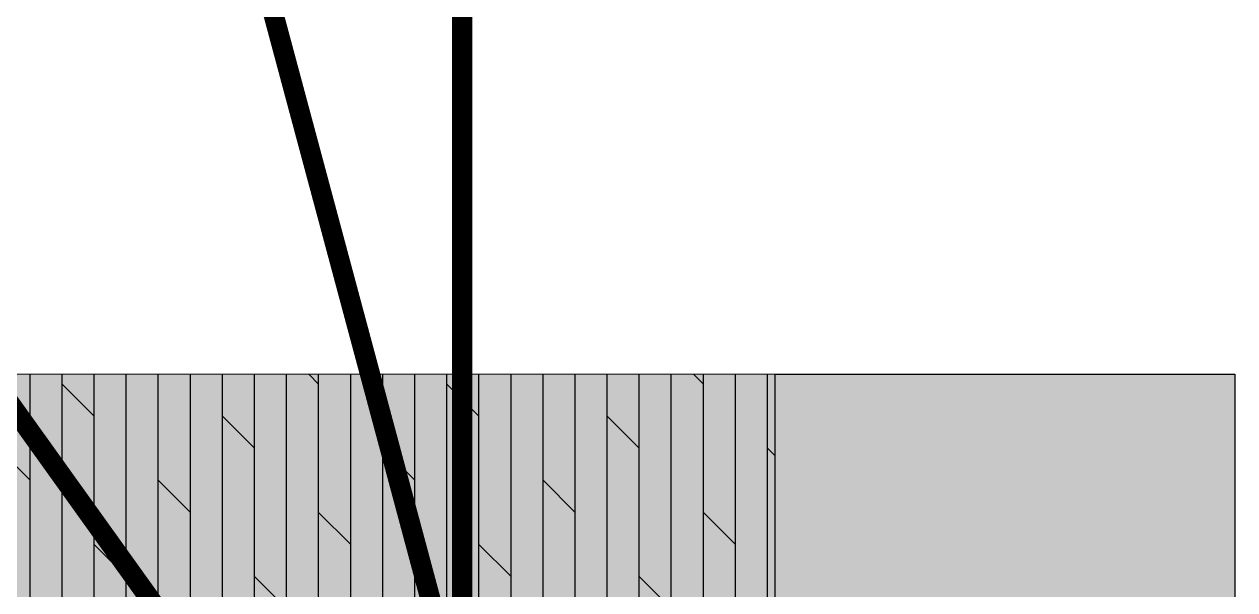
# Model space of a CAD drawing. Header units: millimetres. Extents: x -2842 to 116137, y -21481 to 17561.
# Drawn here: x 12152 to 14550, y 8448 to 9568 of the extents above; entities that cross this region are included whole.
import ezdxf

# ---------------------------------------------------------------- set-up
doc = ezdxf.new("R2010")
doc.units = ezdxf.units.MM
doc.header["$LTSCALE"] = 150
doc.linetypes.add('DASHED', pattern=[0.75, 0.5, -0.25])
doc.layers.add('ad-Elevation 10', color=8, linetype='Continuous')
doc.layers.add('ad-Secondary Roof', color=6, linetype='Continuous', true_color=0xff00ff)
doc.layers.add('ad-Verandah', color=7, linetype='Continuous', true_color=0xa57c52)

# ---------------------------------------------------------------- blocks, each defined once
blk = doc.blocks.new('zw$6CCD')
at = {"transparency": 33554559}
h = blk.add_hatch(dxfattribs=at)
h.set_pattern_fill('GRASS', color=74, angle=180)
h.set_pattern_definition([(270, (14545, -2750), (17.96051, -17.96051), [4.7625, -31.15852]), (225, (14545, -2750), (17.96051, -17.96051), [4.7625, -20.6375]), (315, (14545, -2750), (17.96051, 17.96051), [4.7625, -20.6375])])
h.paths.add_polyline_path([(14550, -6125), (13640, -6125), (13640, -4745), (14550, -4745)])
h = blk.add_hatch(color=256, dxfattribs=at)
h.dxf.hatch_style = 1
h.set_gradient(color1=(153, 204, 0), color2=(63, 127, 0), tint=1, name='INVSPHERICAL')
h.paths.add_polyline_path([(14550, -6125), (13640, -6125), (13640, -4745), (14550, -4745)])
at = {"layer": 'ad-Verandah', "transparency": 33554534}
h = blk.add_hatch(color=256, dxfattribs=at)
h.dxf.hatch_style = 1
h.paths.add_polyline_path([(6195, -13620), (12120, -13620), (12120, -4745), (13640, -4745), (13640, -8875), (14550, -8875), (14550, -14850), (6195, -14850)])
at = {"layer": 'ad-Verandah', "transparency": 33554687}
h = blk.add_hatch(dxfattribs=at)
h.set_pattern_fill('DOLMIT', color=256, scale=10, angle=90)
h.set_pattern_definition([(90, (6195, -14830), (-63.5, 2e-14), []), (135, (6195, -14830), (-127, -127), [89.8026, -179.605])])
h.paths.add_polyline_path([(6195, -13620), (12120, -13620), (12120, -4745), (13640, -4745), (13640, -8875), (14550, -8875), (14550, -14850), (6195, -14850)])
at = {"layer": 'ad-Elevation 10'}
blk.add_lwpolyline([(14550, -6125), (13640, -6125), (13640, -4745), (14550, -4745)], close=True, dxfattribs=at)
at = {"layer": 'ad-Verandah', "lineweight": 9}
blk.add_lwpolyline([(6195, -13620), (12120, -13620), (12120, -4745), (13640, -4745), (13640, -8875), (14550, -8875), (14550, -14850), (6195, -14850)], close=True, dxfattribs=at)
blk = doc.blocks.new('A$Ca594aa6c')
at = {"layer": 'ad-Secondary Roof', "linetype": 'DASHED', "ltscale": 2, "const_width": 40}
for points in [[(13020, 450), (12231.4, -2487.5), (13020, -5425)], [(13020, 450), (12570, 450), (10464.6, -2487.5), (12570, -5425), (13020, -5425)]]:
    blk.add_lwpolyline(points, close=True, dxfattribs=at)
blk = doc.blocks.new('1625W-Roof Plan')
blk.add_blockref('A$Ca594aa6c', (0, 13620))
blk = doc.blocks.new('1625_West Villa')
at = {"layer": 'ad-Verandah'}
blk.add_blockref('zw$6CCD', (0, 13620), dxfattribs=at)
blk.add_blockref('1625W-Roof Plan', (0, 0))

msp = doc.modelspace()

# ---------------------------------------------------------------- block references
msp.add_blockref('1625_West Villa', (0, 0))

doc.saveas('drawing.dxf')
